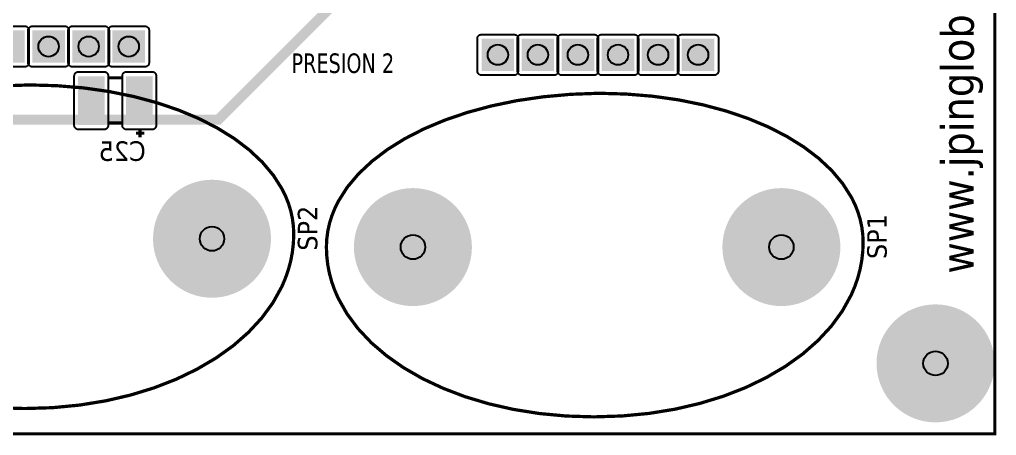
# Model space of a CAD drawing. Header units: millimetres. Extents: x 123.5 to 144.3, y 105.4 to 121.6.
# Drawn here: x 129.48 to 133.081, y 109.253 to 110.786 of the extents above; entities that cross this region are included whole.
import ezdxf

# ---------------------------------------------------------------- set-up
doc = ezdxf.new("R2010")
doc.units = ezdxf.units.MM
doc.layers.add('DESC', color=250, linetype='Continuous')
doc.styles.get("Standard").update_dxf_attribs({"font": 'tahoma.ttf'})

# ---------------------------------------------------------------- blocks, each defined once
blk = doc.blocks.new('RPAD')
blk.add_trace([(-0.5, -0.5), (-0.5, 0.5), (0.5, -0.5), (0.5, 0.5)])
blk = doc.blocks.new('EPAD')
at = {"const_width": 0.5}
blk.add_lwpolyline([(-0.25, 0, 1), (0.25, 0, 1)], format="xyb", close=True, dxfattribs=at)
blk = doc.blocks.new('tarjetaa')
for points, const_width in [([(127.5557, 109.8881), (132.5833, 109.8881), (132.5833, 114.3448), (127.5557, 114.3448), (127.5557, 109.8881)], 0.008), ([(127.5557, 109.8881), (132.5833, 109.8881), (132.5833, 114.3448), (127.5557, 114.3448), (127.5557, 109.8881)], 0.008), ([(127.5557, 109.8881), (132.5833, 109.8881), (132.5833, 114.3448), (127.5557, 114.3448), (127.5557, 109.8881)], 0.008), ([(131.8375, 110.9676), (130.9824, 110.9676), (130.675, 110.6601), (129.4017, 110.6601), (129.0203, 111.0416), (129.0203, 112.5398), (128.9117, 112.6484)], 0.025), ([(130.2108, 110.7456), (130.141, 110.743)], 0.008), ([(130.1307, 109.9524), (130.199, 109.9503), (130.2677, 109.9524), (130.3342, 109.9588), (130.3982, 109.9692), (130.4593, 109.9834), (130.5173, 110.0012), (130.5718, 110.0224), (130.6225, 110.0469), (130.6692, 110.0743), (130.7116, 110.1046), (130.7492, 110.1376), (130.7819, 110.1729), (130.8094, 110.2105), (130.8313, 110.2502), (130.84, 110.2707), (130.8473, 110.2917), (130.853, 110.313), (130.8571, 110.3348), (130.8596, 110.3569), (130.8604, 110.3794), (130.8596, 110.3986), (130.8571, 110.4175), (130.8531, 110.436), (130.8475, 110.4543), (130.8404, 110.4722), (130.8318, 110.4897), (130.8103, 110.5235), (130.7833, 110.5556), (130.7512, 110.5858), (130.7142, 110.6139), (130.6726, 110.6397), (130.6268, 110.6632), (130.5769, 110.684), (130.5234, 110.7021), (130.4665, 110.7173), (130.4064, 110.7294), (130.3436, 110.7383), (130.2783, 110.7437), (130.2108, 110.7456)], 0.008), ([(130.2108, 110.7456), (130.141, 110.743)], 0.008), ([(130.1307, 109.9524), (130.199, 109.9503), (130.2677, 109.9524), (130.3342, 109.9588), (130.3982, 109.9692), (130.4593, 109.9834), (130.5173, 110.0012), (130.5718, 110.0224), (130.6225, 110.0469), (130.6692, 110.0743), (130.7116, 110.1046), (130.7492, 110.1376), (130.7819, 110.1729), (130.8094, 110.2105), (130.8313, 110.2502), (130.84, 110.2707), (130.8473, 110.2917), (130.853, 110.313), (130.8571, 110.3348), (130.8596, 110.3569), (130.8604, 110.3794), (130.8596, 110.3986), (130.8571, 110.4175), (130.8531, 110.436), (130.8475, 110.4543), (130.8404, 110.4722), (130.8318, 110.4897), (130.8103, 110.5235), (130.7833, 110.5556), (130.7512, 110.5858), (130.7142, 110.6139), (130.6726, 110.6397), (130.6268, 110.6632), (130.5769, 110.684), (130.5234, 110.7021), (130.4665, 110.7173), (130.4064, 110.7294), (130.3436, 110.7383), (130.2783, 110.7437), (130.2108, 110.7456)], 0.008), ([(130.2108, 110.7456), (130.141, 110.743)], 0.008), ([(130.1307, 109.9524), (130.199, 109.9503), (130.2677, 109.9524), (130.3342, 109.9588), (130.3982, 109.9692), (130.4593, 109.9834), (130.5173, 110.0012), (130.5718, 110.0224), (130.6225, 110.0469), (130.6692, 110.0743), (130.7116, 110.1046), (130.7492, 110.1376), (130.7819, 110.1729), (130.8094, 110.2105), (130.8313, 110.2502), (130.84, 110.2707), (130.8473, 110.2917), (130.853, 110.313), (130.8571, 110.3348), (130.8596, 110.3569), (130.8604, 110.3794), (130.8596, 110.3986), (130.8571, 110.4175), (130.8531, 110.436), (130.8475, 110.4543), (130.8404, 110.4722), (130.8318, 110.4897), (130.8103, 110.5235), (130.7833, 110.5556), (130.7512, 110.5858), (130.7142, 110.6139), (130.6726, 110.6397), (130.6268, 110.6632), (130.5769, 110.684), (130.5234, 110.7021), (130.4665, 110.7173), (130.4064, 110.7294), (130.3436, 110.7383), (130.2783, 110.7437), (130.2108, 110.7456)], 0.008), ([(130.4029, 110.763), (130.4419, 110.763)], 0.008), ([(130.4029, 110.763), (130.4419, 110.763)], 0.008), ([(130.4029, 110.763), (130.4419, 110.763)], 0.008), ([(131.61, 110.7251), (131.5402, 110.7225), (131.4727, 110.7163), (131.4078, 110.7068), (131.3459, 110.6939), (131.2872, 110.678), (131.232, 110.6592), (131.1807, 110.6377), (131.1335, 110.6135), (131.0908, 110.587), (131.0528, 110.5581), (131.0198, 110.5272), (130.9921, 110.4944), (130.9701, 110.4598), (130.9613, 110.4419), (130.954, 110.4236), (130.9482, 110.405), (130.9441, 110.386), (130.9416, 110.3667), (130.9407, 110.3471), (130.9416, 110.3253), (130.944, 110.3038), (130.9481, 110.2826), (130.9538, 110.2618), (130.961, 110.2414), (130.9697, 110.2214), (130.9914, 110.1829), (131.0187, 110.1463), (131.0512, 110.1119), (131.0887, 110.0799), (131.1308, 110.0504), (131.1772, 110.0237), (131.2277, 110), (131.2818, 109.9793), (131.3395, 109.962), (131.4002, 109.9482), (131.4638, 109.9381), (131.5299, 109.9319), (131.5982, 109.9298), (131.6669, 109.932), (131.7334, 109.9383), (131.7974, 109.9487), (131.8585, 109.9629), (131.9165, 109.9807), (131.971, 110.0019), (132.0217, 110.0264), (132.0684, 110.0538), (132.1108, 110.0841), (132.1484, 110.1171), (132.1812, 110.1524), (132.2086, 110.19), (132.2305, 110.2297), (132.2392, 110.2502), (132.2465, 110.2712), (132.2522, 110.2926), (132.2563, 110.3143), (132.2588, 110.3365), (132.2596, 110.3589), (132.2588, 110.3781), (132.2563, 110.397), (132.2523, 110.4156), (132.2467, 110.4338), (132.2396, 110.4517), (132.231, 110.4692), (132.2095, 110.503), (132.1826, 110.5351), (132.1504, 110.5653), (132.1134, 110.5934), (132.0718, 110.6192), (132.026, 110.6427), (131.9761, 110.6635), (131.9226, 110.6816), (131.8657, 110.6968), (131.8057, 110.7089), (131.7428, 110.7178), (131.6775, 110.7232), (131.61, 110.7251)], 0.008), ([(131.61, 110.7251), (131.5402, 110.7225), (131.4727, 110.7163), (131.4078, 110.7068), (131.3459, 110.6939), (131.2872, 110.678), (131.232, 110.6592), (131.1807, 110.6377), (131.1335, 110.6135), (131.0908, 110.587), (131.0528, 110.5581), (131.0198, 110.5272), (130.9921, 110.4944), (130.9701, 110.4598), (130.9613, 110.4419), (130.954, 110.4236), (130.9482, 110.405), (130.9441, 110.386), (130.9416, 110.3667), (130.9407, 110.3471), (130.9416, 110.3253), (130.944, 110.3038), (130.9481, 110.2826), (130.9538, 110.2618), (130.961, 110.2414), (130.9697, 110.2214), (130.9914, 110.1829), (131.0187, 110.1463), (131.0512, 110.1119), (131.0887, 110.0799), (131.1308, 110.0504), (131.1772, 110.0237), (131.2277, 110), (131.2818, 109.9793), (131.3395, 109.962), (131.4002, 109.9482), (131.4638, 109.9381), (131.5299, 109.9319), (131.5982, 109.9298), (131.6669, 109.932), (131.7334, 109.9383), (131.7974, 109.9487), (131.8585, 109.9629), (131.9165, 109.9807), (131.971, 110.0019), (132.0217, 110.0264), (132.0684, 110.0538), (132.1108, 110.0841), (132.1484, 110.1171), (132.1812, 110.1524), (132.2086, 110.19), (132.2305, 110.2297), (132.2392, 110.2502), (132.2465, 110.2712), (132.2522, 110.2926), (132.2563, 110.3143), (132.2588, 110.3365), (132.2596, 110.3589), (132.2588, 110.3781), (132.2563, 110.397), (132.2523, 110.4156), (132.2467, 110.4338), (132.2396, 110.4517), (132.231, 110.4692), (132.2095, 110.503), (132.1826, 110.5351), (132.1504, 110.5653), (132.1134, 110.5934), (132.0718, 110.6192), (132.026, 110.6427), (131.9761, 110.6635), (131.9226, 110.6816), (131.8657, 110.6968), (131.8057, 110.7089), (131.7428, 110.7178), (131.6775, 110.7232), (131.61, 110.7251)], 0.008), ([(131.61, 110.7251), (131.5402, 110.7225), (131.4727, 110.7163), (131.4078, 110.7068), (131.3459, 110.6939), (131.2872, 110.678), (131.232, 110.6592), (131.1807, 110.6377), (131.1335, 110.6135), (131.0908, 110.587), (131.0528, 110.5581), (131.0198, 110.5272), (130.9921, 110.4944), (130.9701, 110.4598), (130.9613, 110.4419), (130.954, 110.4236), (130.9482, 110.405), (130.9441, 110.386), (130.9416, 110.3667), (130.9407, 110.3471), (130.9416, 110.3253), (130.944, 110.3038), (130.9481, 110.2826), (130.9538, 110.2618), (130.961, 110.2414), (130.9697, 110.2214), (130.9914, 110.1829), (131.0187, 110.1463), (131.0512, 110.1119), (131.0887, 110.0799), (131.1308, 110.0504), (131.1772, 110.0237), (131.2277, 110), (131.2818, 109.9793), (131.3395, 109.962), (131.4002, 109.9482), (131.4638, 109.9381), (131.5299, 109.9319), (131.5982, 109.9298), (131.6669, 109.932), (131.7334, 109.9383), (131.7974, 109.9487), (131.8585, 109.9629), (131.9165, 109.9807), (131.971, 110.0019), (132.0217, 110.0264), (132.0684, 110.0538), (132.1108, 110.0841), (132.1484, 110.1171), (132.1812, 110.1524), (132.2086, 110.19), (132.2305, 110.2297), (132.2392, 110.2502), (132.2465, 110.2712), (132.2522, 110.2926), (132.2563, 110.3143), (132.2588, 110.3365), (132.2596, 110.3589), (132.2588, 110.3781), (132.2563, 110.397), (132.2523, 110.4156), (132.2467, 110.4338), (132.2396, 110.4517), (132.231, 110.4692), (132.2095, 110.503), (132.1826, 110.5351), (132.1504, 110.5653), (132.1134, 110.5934), (132.0718, 110.6192), (132.026, 110.6427), (131.9761, 110.6635), (131.9226, 110.6816), (131.8657, 110.6968), (131.8057, 110.7089), (131.7428, 110.7178), (131.6775, 110.7232), (131.61, 110.7251)], 0.008), ([(130.4029, 110.652), (130.4409, 110.652)], 0.008), ([(130.4029, 110.652), (130.4409, 110.652)], 0.008), ([(130.4029, 110.652), (130.4409, 110.652)], 0.008), ([(130.4729, 110.627), (130.4929, 110.627)], 0.008), ([(130.4729, 110.627), (130.4929, 110.627)], 0.008), ([(130.4729, 110.627), (130.4929, 110.627)], 0.008), ([(130.4829, 110.637), (130.4829, 110.617)], 0.008), ([(130.4829, 110.637), (130.4829, 110.617)], 0.008), ([(130.4829, 110.637), (130.4829, 110.617)], 0.008)]:
    blk.add_lwpolyline(points, dxfattribs=dict(const_width=const_width))
blk.add_lwpolyline([(130.1196, 110.89), (130.1996, 110.89), (130.2007, 110.89), (130.2017, 110.8898), (130.2026, 110.8896), (130.2036, 110.8893), (130.2044, 110.8889), (130.2053, 110.8884), (130.206, 110.8878), (130.2067, 110.8871), (130.2074, 110.8864), (130.2079, 110.8857), (130.2084, 110.8849), (130.2089, 110.884), (130.2092, 110.8831), (130.2094, 110.8821), (130.2096, 110.8811), (130.2096, 110.88), (130.2096, 110.8), (130.2096, 110.799), (130.2094, 110.798), (130.2092, 110.797), (130.2089, 110.7961), (130.2084, 110.7952), (130.2079, 110.7944), (130.2074, 110.7936), (130.2067, 110.7929), (130.206, 110.7923), (130.2053, 110.7917), (130.2044, 110.7912), (130.2036, 110.7908), (130.2026, 110.7905), (130.2017, 110.7902), (130.2007, 110.7901), (130.1996, 110.79), (130.1996, 110.79), (130.1196, 110.79)])
for points in [[(130.298, 110.79), (130.218, 110.79), (130.217, 110.7901), (130.216, 110.7902), (130.215, 110.7905), (130.2141, 110.7908), (130.2132, 110.7912), (130.2124, 110.7917), (130.2116, 110.7923), (130.2109, 110.7929), (130.2103, 110.7936), (130.2097, 110.7944), (130.2092, 110.7952), (130.2088, 110.7961), (130.2085, 110.797), (130.2082, 110.798), (130.2081, 110.799), (130.208, 110.8), (130.208, 110.88), (130.2081, 110.8811), (130.2082, 110.8821), (130.2085, 110.8831), (130.2088, 110.884), (130.2092, 110.8849), (130.2097, 110.8857), (130.2103, 110.8864), (130.2109, 110.8871), (130.2116, 110.8878), (130.2124, 110.8884), (130.2132, 110.8889), (130.2141, 110.8893), (130.215, 110.8896), (130.216, 110.8898), (130.217, 110.89), (130.218, 110.89), (130.298, 110.89), (130.2991, 110.89), (130.3001, 110.8898), (130.3011, 110.8896), (130.302, 110.8893), (130.3029, 110.8889), (130.3037, 110.8884), (130.3045, 110.8878), (130.3052, 110.8871), (130.3058, 110.8864), (130.3064, 110.8857), (130.3069, 110.8849), (130.3073, 110.884), (130.3076, 110.8831), (130.3079, 110.8821), (130.308, 110.8811), (130.308, 110.88), (130.308, 110.8), (130.308, 110.799), (130.3079, 110.798), (130.3076, 110.797), (130.3073, 110.7961), (130.3069, 110.7952), (130.3064, 110.7944), (130.3058, 110.7936), (130.3052, 110.7929), (130.3045, 110.7923), (130.3037, 110.7917), (130.3029, 110.7912), (130.302, 110.7908), (130.3011, 110.7905), (130.3001, 110.7902), (130.2991, 110.7901), (130.298, 110.79)], [(130.3965, 110.79), (130.3165, 110.79), (130.3154, 110.7901), (130.3144, 110.7902), (130.3135, 110.7905), (130.3125, 110.7908), (130.3117, 110.7912), (130.3108, 110.7917), (130.3101, 110.7923), (130.3094, 110.7929), (130.3087, 110.7936), (130.3082, 110.7944), (130.3077, 110.7952), (130.3072, 110.7961), (130.3069, 110.797), (130.3067, 110.798), (130.3065, 110.799), (130.3065, 110.8), (130.3065, 110.88), (130.3065, 110.8811), (130.3067, 110.8821), (130.3069, 110.8831), (130.3072, 110.884), (130.3077, 110.8849), (130.3082, 110.8857), (130.3087, 110.8864), (130.3094, 110.8871), (130.3101, 110.8878), (130.3108, 110.8884), (130.3117, 110.8889), (130.3125, 110.8893), (130.3135, 110.8896), (130.3144, 110.8898), (130.3154, 110.89), (130.3165, 110.89), (130.3965, 110.89), (130.3975, 110.89), (130.3985, 110.8898), (130.3995, 110.8896), (130.4004, 110.8893), (130.4013, 110.8889), (130.4021, 110.8884), (130.4029, 110.8878), (130.4036, 110.8871), (130.4042, 110.8864), (130.4048, 110.8857), (130.4053, 110.8849), (130.4057, 110.884), (130.406, 110.8831), (130.4063, 110.8821), (130.4064, 110.8811), (130.4065, 110.88), (130.4065, 110.8), (130.4064, 110.799), (130.4063, 110.798), (130.406, 110.797), (130.4057, 110.7961), (130.4053, 110.7952), (130.4048, 110.7944), (130.4042, 110.7936), (130.4036, 110.7929), (130.4029, 110.7923), (130.4021, 110.7917), (130.4013, 110.7912), (130.4004, 110.7908), (130.3995, 110.7905), (130.3985, 110.7902), (130.3975, 110.7901), (130.3965, 110.79)], [(130.4949, 110.79), (130.4149, 110.79), (130.4139, 110.7901), (130.4129, 110.7902), (130.4119, 110.7905), (130.411, 110.7908), (130.4101, 110.7912), (130.4093, 110.7917), (130.4085, 110.7923), (130.4078, 110.7929), (130.4071, 110.7936), (130.4066, 110.7944), (130.4061, 110.7952), (130.4057, 110.7961), (130.4053, 110.797), (130.4051, 110.798), (130.4049, 110.799), (130.4049, 110.8), (130.4049, 110.88), (130.4049, 110.8811), (130.4051, 110.8821), (130.4053, 110.8831), (130.4057, 110.884), (130.4061, 110.8849), (130.4066, 110.8857), (130.4071, 110.8864), (130.4078, 110.8871), (130.4085, 110.8878), (130.4093, 110.8884), (130.4101, 110.8889), (130.411, 110.8893), (130.4119, 110.8896), (130.4129, 110.8898), (130.4139, 110.89), (130.4149, 110.89), (130.4949, 110.89), (130.4959, 110.89), (130.4969, 110.8898), (130.4979, 110.8896), (130.4988, 110.8893), (130.4997, 110.8889), (130.5005, 110.8884), (130.5013, 110.8878), (130.502, 110.8871), (130.5026, 110.8864), (130.5032, 110.8857), (130.5037, 110.8849), (130.5041, 110.884), (130.5045, 110.8831), (130.5047, 110.8821), (130.5048, 110.8811), (130.5049, 110.88), (130.5049, 110.8), (130.5048, 110.799), (130.5047, 110.798), (130.5045, 110.797), (130.5041, 110.7961), (130.5037, 110.7952), (130.5032, 110.7944), (130.5026, 110.7936), (130.502, 110.7929), (130.5013, 110.7923), (130.5005, 110.7917), (130.4997, 110.7912), (130.4988, 110.7908), (130.4979, 110.7905), (130.4969, 110.7902), (130.4959, 110.7901), (130.4949, 110.79)], [(131.402, 110.7696), (131.322, 110.7696), (131.3209, 110.7696), (131.3199, 110.7698), (131.319, 110.77), (131.3181, 110.7703), (131.3172, 110.7708), (131.3164, 110.7712), (131.3156, 110.7718), (131.3149, 110.7725), (131.3142, 110.7732), (131.3137, 110.7739), (131.3132, 110.7748), (131.3128, 110.7756), (131.3124, 110.7766), (131.3122, 110.7775), (131.312, 110.7785), (131.312, 110.7796), (131.312, 110.8596), (131.312, 110.8606), (131.3122, 110.8616), (131.3124, 110.8626), (131.3128, 110.8635), (131.3132, 110.8644), (131.3137, 110.8652), (131.3142, 110.866), (131.3149, 110.8667), (131.3156, 110.8673), (131.3164, 110.8679), (131.3172, 110.8684), (131.3181, 110.8688), (131.319, 110.8691), (131.3199, 110.8694), (131.3209, 110.8695), (131.322, 110.8696), (131.402, 110.8696), (131.403, 110.8695), (131.404, 110.8694), (131.405, 110.8691), (131.4059, 110.8688), (131.4068, 110.8684), (131.4076, 110.8679), (131.4084, 110.8673), (131.4091, 110.8667), (131.4097, 110.866), (131.4103, 110.8652), (131.4108, 110.8644), (131.4112, 110.8635), (131.4115, 110.8626), (131.4118, 110.8616), (131.4119, 110.8606), (131.412, 110.8596), (131.412, 110.7796), (131.4119, 110.7785), (131.4118, 110.7775), (131.4115, 110.7766), (131.4112, 110.7756), (131.4108, 110.7748), (131.4103, 110.7739), (131.4097, 110.7732), (131.4091, 110.7725), (131.4084, 110.7718), (131.4076, 110.7712), (131.4068, 110.7708), (131.4059, 110.7703), (131.405, 110.77), (131.404, 110.7698), (131.403, 110.7696), (131.402, 110.7696)], [(131.5004, 110.7696), (131.4204, 110.7696), (131.4194, 110.7696), (131.4184, 110.7698), (131.4174, 110.77), (131.4165, 110.7703), (131.4156, 110.7708), (131.4148, 110.7712), (131.414, 110.7718), (131.4133, 110.7725), (131.4127, 110.7732), (131.4121, 110.7739), (131.4116, 110.7748), (131.4112, 110.7756), (131.4109, 110.7766), (131.4106, 110.7775), (131.4105, 110.7785), (131.4104, 110.7796), (131.4104, 110.8596), (131.4105, 110.8606), (131.4106, 110.8616), (131.4109, 110.8626), (131.4112, 110.8635), (131.4116, 110.8644), (131.4121, 110.8652), (131.4127, 110.866), (131.4133, 110.8667), (131.414, 110.8673), (131.4148, 110.8679), (131.4156, 110.8684), (131.4165, 110.8688), (131.4174, 110.8691), (131.4184, 110.8694), (131.4194, 110.8695), (131.4204, 110.8696), (131.5004, 110.8696), (131.5015, 110.8695), (131.5025, 110.8694), (131.5034, 110.8691), (131.5043, 110.8688), (131.5052, 110.8684), (131.506, 110.8679), (131.5068, 110.8673), (131.5075, 110.8667), (131.5082, 110.866), (131.5087, 110.8652), (131.5092, 110.8644), (131.5096, 110.8635), (131.51, 110.8626), (131.5102, 110.8616), (131.5104, 110.8606), (131.5104, 110.8596), (131.5104, 110.7796), (131.5104, 110.7785), (131.5102, 110.7775), (131.51, 110.7766), (131.5096, 110.7756), (131.5092, 110.7748), (131.5087, 110.7739), (131.5082, 110.7732), (131.5075, 110.7725), (131.5068, 110.7718), (131.506, 110.7712), (131.5052, 110.7708), (131.5043, 110.7703), (131.5034, 110.77), (131.5025, 110.7698), (131.5015, 110.7696), (131.5004, 110.7696)], [(131.5988, 110.7696), (131.5188, 110.7696), (131.5178, 110.7696), (131.5168, 110.7698), (131.5158, 110.77), (131.5149, 110.7703), (131.514, 110.7708), (131.5132, 110.7712), (131.5124, 110.7718), (131.5117, 110.7725), (131.5111, 110.7732), (131.5105, 110.7739), (131.51, 110.7748), (131.5096, 110.7756), (131.5093, 110.7766), (131.509, 110.7775), (131.5089, 110.7785), (131.5088, 110.7796), (131.5088, 110.8596), (131.5089, 110.8606), (131.509, 110.8616), (131.5093, 110.8626), (131.5096, 110.8635), (131.51, 110.8644), (131.5105, 110.8652), (131.5111, 110.866), (131.5117, 110.8667), (131.5124, 110.8673), (131.5132, 110.8679), (131.514, 110.8684), (131.5149, 110.8688), (131.5158, 110.8691), (131.5168, 110.8694), (131.5178, 110.8695), (131.5188, 110.8696), (131.5988, 110.8696), (131.5999, 110.8695), (131.6009, 110.8694), (131.6018, 110.8691), (131.6028, 110.8688), (131.6036, 110.8684), (131.6045, 110.8679), (131.6052, 110.8673), (131.6059, 110.8667), (131.6066, 110.866), (131.6072, 110.8652), (131.6076, 110.8644), (131.6081, 110.8635), (131.6084, 110.8626), (131.6086, 110.8616), (131.6088, 110.8606), (131.6088, 110.8596), (131.6088, 110.7796), (131.6088, 110.7785), (131.6086, 110.7775), (131.6084, 110.7766), (131.6081, 110.7756), (131.6076, 110.7748), (131.6072, 110.7739), (131.6066, 110.7732), (131.6059, 110.7725), (131.6052, 110.7718), (131.6045, 110.7712), (131.6036, 110.7708), (131.6028, 110.7703), (131.6018, 110.77), (131.6009, 110.7698), (131.5999, 110.7696), (131.5988, 110.7696)], [(131.6973, 110.7696), (131.6173, 110.7696), (131.6162, 110.7696), (131.6152, 110.7698), (131.6143, 110.77), (131.6133, 110.7703), (131.6124, 110.7708), (131.6116, 110.7712), (131.6109, 110.7718), (131.6102, 110.7725), (131.6095, 110.7732), (131.6089, 110.7739), (131.6084, 110.7748), (131.608, 110.7756), (131.6077, 110.7766), (131.6075, 110.7775), (131.6073, 110.7785), (131.6073, 110.7796), (131.6073, 110.8596), (131.6073, 110.8606), (131.6075, 110.8616), (131.6077, 110.8626), (131.608, 110.8635), (131.6084, 110.8644), (131.6089, 110.8652), (131.6095, 110.866), (131.6102, 110.8667), (131.6109, 110.8673), (131.6116, 110.8679), (131.6124, 110.8684), (131.6133, 110.8688), (131.6143, 110.8691), (131.6152, 110.8694), (131.6162, 110.8695), (131.6173, 110.8696), (131.6973, 110.8696), (131.6983, 110.8695), (131.6993, 110.8694), (131.7003, 110.8691), (131.7012, 110.8688), (131.7021, 110.8684), (131.7029, 110.8679), (131.7037, 110.8673), (131.7044, 110.8667), (131.705, 110.866), (131.7056, 110.8652), (131.7061, 110.8644), (131.7065, 110.8635), (131.7068, 110.8626), (131.7071, 110.8616), (131.7072, 110.8606), (131.7073, 110.8596), (131.7073, 110.7796), (131.7072, 110.7785), (131.7071, 110.7775), (131.7068, 110.7766), (131.7065, 110.7756), (131.7061, 110.7748), (131.7056, 110.7739), (131.705, 110.7732), (131.7044, 110.7725), (131.7037, 110.7718), (131.7029, 110.7712), (131.7021, 110.7708), (131.7012, 110.7703), (131.7003, 110.77), (131.6993, 110.7698), (131.6983, 110.7696), (131.6973, 110.7696)], [(131.7957, 110.7696), (131.7157, 110.7696), (131.7146, 110.7696), (131.7136, 110.7698), (131.7127, 110.77), (131.7118, 110.7703), (131.7109, 110.7708), (131.7101, 110.7712), (131.7093, 110.7718), (131.7086, 110.7725), (131.7079, 110.7732), (131.7074, 110.7739), (131.7069, 110.7748), (131.7065, 110.7756), (131.7061, 110.7766), (131.7059, 110.7775), (131.7057, 110.7785), (131.7057, 110.7796), (131.7057, 110.8596), (131.7057, 110.8606), (131.7059, 110.8616), (131.7061, 110.8626), (131.7065, 110.8635), (131.7069, 110.8644), (131.7074, 110.8652), (131.7079, 110.866), (131.7086, 110.8667), (131.7093, 110.8673), (131.7101, 110.8679), (131.7109, 110.8684), (131.7118, 110.8688), (131.7127, 110.8691), (131.7136, 110.8694), (131.7146, 110.8695), (131.7157, 110.8696), (131.7957, 110.8696), (131.7967, 110.8695), (131.7977, 110.8694), (131.7987, 110.8691), (131.7996, 110.8688), (131.8005, 110.8684), (131.8013, 110.8679), (131.8021, 110.8673), (131.8028, 110.8667), (131.8034, 110.866), (131.804, 110.8652), (131.8045, 110.8644), (131.8049, 110.8635), (131.8052, 110.8626), (131.8055, 110.8616), (131.8056, 110.8606), (131.8057, 110.8596), (131.8057, 110.7796), (131.8056, 110.7785), (131.8055, 110.7775), (131.8052, 110.7766), (131.8049, 110.7756), (131.8045, 110.7748), (131.804, 110.7739), (131.8034, 110.7732), (131.8028, 110.7725), (131.8021, 110.7718), (131.8013, 110.7712), (131.8005, 110.7708), (131.7996, 110.7703), (131.7987, 110.77), (131.7977, 110.7698), (131.7967, 110.7696), (131.7957, 110.7696)], [(131.8941, 110.7696), (131.8141, 110.7696), (131.8131, 110.7696), (131.8121, 110.7698), (131.8111, 110.77), (131.8102, 110.7703), (131.8093, 110.7708), (131.8085, 110.7712), (131.8077, 110.7718), (131.807, 110.7725), (131.8064, 110.7732), (131.8058, 110.7739), (131.8053, 110.7748), (131.8049, 110.7756), (131.8046, 110.7766), (131.8043, 110.7775), (131.8042, 110.7785), (131.8041, 110.7796), (131.8041, 110.8596), (131.8042, 110.8606), (131.8043, 110.8616), (131.8046, 110.8626), (131.8049, 110.8635), (131.8053, 110.8644), (131.8058, 110.8652), (131.8064, 110.866), (131.807, 110.8667), (131.8077, 110.8673), (131.8085, 110.8679), (131.8093, 110.8684), (131.8102, 110.8688), (131.8111, 110.8691), (131.8121, 110.8694), (131.8131, 110.8695), (131.8141, 110.8696), (131.8941, 110.8696), (131.8952, 110.8695), (131.8962, 110.8694), (131.8971, 110.8691), (131.898, 110.8688), (131.8989, 110.8684), (131.8997, 110.8679), (131.9005, 110.8673), (131.9012, 110.8667), (131.9019, 110.866), (131.9024, 110.8652), (131.9029, 110.8644), (131.9033, 110.8635), (131.9037, 110.8626), (131.9039, 110.8616), (131.9041, 110.8606), (131.9041, 110.8596), (131.9041, 110.7796), (131.9041, 110.7785), (131.9039, 110.7775), (131.9037, 110.7766), (131.9033, 110.7756), (131.9029, 110.7748), (131.9024, 110.7739), (131.9019, 110.7732), (131.9012, 110.7725), (131.9005, 110.7718), (131.8997, 110.7712), (131.8989, 110.7708), (131.898, 110.7703), (131.8971, 110.77), (131.8962, 110.7698), (131.8952, 110.7696), (131.8941, 110.7696)], [(130.3304, 110.637), (130.3954, 110.637), (130.3964, 110.637), (130.3974, 110.6372), (130.3984, 110.6374), (130.3993, 110.6377), (130.4002, 110.6382), (130.401, 110.6386), (130.4018, 110.6392), (130.4025, 110.6399), (130.4031, 110.6406), (130.4037, 110.6413), (130.4042, 110.6422), (130.4046, 110.643), (130.4049, 110.644), (130.4052, 110.6449), (130.4053, 110.6459), (130.4054, 110.647), (130.4054, 110.767), (130.4053, 110.768), (130.4052, 110.769), (130.4049, 110.77), (130.4046, 110.7709), (130.4042, 110.7718), (130.4037, 110.7726), (130.4031, 110.7734), (130.4025, 110.7741), (130.4018, 110.7747), (130.401, 110.7753), (130.4002, 110.7758), (130.3993, 110.7762), (130.3984, 110.7765), (130.3974, 110.7768), (130.3964, 110.7769), (130.3954, 110.777), (130.3304, 110.777), (130.3293, 110.7769), (130.3283, 110.7768), (130.3274, 110.7765), (130.3264, 110.7762), (130.3256, 110.7758), (130.3247, 110.7753), (130.324, 110.7747), (130.3233, 110.7741), (130.3226, 110.7734), (130.3221, 110.7726), (130.3216, 110.7718), (130.3212, 110.7709), (130.3208, 110.77), (130.3206, 110.769), (130.3204, 110.768), (130.3204, 110.767), (130.3204, 110.647), (130.3204, 110.6459), (130.3206, 110.6449), (130.3208, 110.644), (130.3212, 110.643), (130.3216, 110.6422), (130.3221, 110.6413), (130.3226, 110.6406), (130.3233, 110.6399), (130.324, 110.6392), (130.3247, 110.6386), (130.3256, 110.6382), (130.3264, 110.6377), (130.3274, 110.6374), (130.3283, 110.6372), (130.3293, 110.637), (130.3304, 110.637)], [(130.4484, 110.637), (130.5134, 110.637), (130.5144, 110.637), (130.5154, 110.6372), (130.5164, 110.6374), (130.5173, 110.6377), (130.5182, 110.6382), (130.519, 110.6386), (130.5198, 110.6392), (130.5205, 110.6399), (130.5211, 110.6406), (130.5217, 110.6413), (130.5222, 110.6422), (130.5226, 110.643), (130.5229, 110.644), (130.5232, 110.6449), (130.5233, 110.6459), (130.5234, 110.647), (130.5234, 110.767), (130.5233, 110.768), (130.5232, 110.769), (130.5229, 110.77), (130.5226, 110.7709), (130.5222, 110.7718), (130.5217, 110.7726), (130.5211, 110.7734), (130.5205, 110.7741), (130.5198, 110.7747), (130.519, 110.7753), (130.5182, 110.7758), (130.5173, 110.7762), (130.5164, 110.7765), (130.5154, 110.7768), (130.5144, 110.7769), (130.5134, 110.777), (130.4484, 110.777), (130.4473, 110.7769), (130.4463, 110.7768), (130.4454, 110.7765), (130.4444, 110.7762), (130.4436, 110.7758), (130.4427, 110.7753), (130.442, 110.7747), (130.4413, 110.7741), (130.4406, 110.7734), (130.4401, 110.7726), (130.4396, 110.7718), (130.4392, 110.7709), (130.4388, 110.77), (130.4386, 110.769), (130.4384, 110.768), (130.4384, 110.767), (130.4384, 110.647), (130.4384, 110.6459), (130.4386, 110.6449), (130.4388, 110.644), (130.4392, 110.643), (130.4396, 110.6422), (130.4401, 110.6413), (130.4406, 110.6406), (130.4413, 110.6399), (130.442, 110.6392), (130.4427, 110.6386), (130.4436, 110.6382), (130.4444, 110.6377), (130.4454, 110.6374), (130.4463, 110.6372), (130.4473, 110.637), (130.4484, 110.637)]]:
    blk.add_lwpolyline(points, close=True)
for centre, radius in [((130.258, 110.84), 0.025), ((130.3565, 110.84), 0.025), ((130.4549, 110.84), 0.025), ((131.362, 110.8196), 0.025), ((131.4604, 110.8196), 0.025), ((131.5588, 110.8196), 0.025), ((131.6573, 110.8196), 0.025), ((131.7557, 110.8196), 0.025), ((131.8541, 110.8196), 0.025), ((130.6596, 110.3676), 0.03), ((131.1533, 110.3471), 0.03), ((132.0588, 110.3471), 0.03), ((132.4376, 110.0613), 0.03)]:
    blk.add_circle(centre, radius)
at = {"rotation": 180}
for p, xscale, yscale in [((130.1596, 110.84), 0.08, 0.08), ((130.258, 110.84), 0.08, 0.08), ((130.3565, 110.84), 0.08, 0.08), ((130.4549, 110.84), 0.08, 0.08), ((131.362, 110.8196), 0.08, 0.08), ((131.4604, 110.8196), 0.08, 0.08), ((131.5588, 110.8196), 0.08, 0.08), ((131.6573, 110.8196), 0.08, 0.08), ((131.7557, 110.8196), 0.08, 0.08), ((131.8541, 110.8196), 0.08, 0.08), ((130.3629, 110.707), 0.065, 0.12), ((130.4809, 110.707), 0.065, 0.12)]:
    blk.add_blockref('RPAD', p, dxfattribs=dict(at, xscale=xscale, yscale=yscale))
for p, xscale, yscale in [((130.6596, 110.3676), 0.29, 0.29), ((130.6596, 110.3676), 0.25, 0.25), ((131.1533, 110.3471), 0.29, 0.29), ((132.0588, 110.3471), 0.29, 0.29), ((131.1533, 110.3471), 0.25, 0.25), ((132.0588, 110.3471), 0.25, 0.25), ((132.4376, 110.0613), 0.29, 0.29), ((132.4376, 110.0613), 0.25, 0.25)]:
    blk.add_blockref('EPAD', p, dxfattribs=dict(xscale=xscale, yscale=yscale))
blk.add_text('www.jpinglobal.com', height=0.08, rotation=90).set_placement((132.5315, 110.2818))
blk.add_text('www.jpinglobal.com', height=0.08, rotation=90).set_placement((132.5315, 110.2818))
blk.add_text('www.jpinglobal.com', height=0.08, rotation=90).set_placement((132.5315, 110.2818))
at = {"width": 0.833333}
blk.add_text('PRESION 2', height=0.048, dxfattribs=at).set_placement((130.8549, 110.775))
blk.add_text('PRESION 2', height=0.048, dxfattribs=at).set_placement((130.8549, 110.775))
blk.add_text('PRESION 2', height=0.048, dxfattribs=at).set_placement((130.8549, 110.775))
at = {"text_generation_flag": 2, "width": 1.041667}
blk.add_text('C25', height=0.048, dxfattribs=at).set_placement((130.4969, 110.559))
blk.add_text('C25', height=0.048, dxfattribs=at).set_placement((130.4969, 110.559))
blk.add_text('C25', height=0.048, dxfattribs=at).set_placement((130.4969, 110.559))
at = {"width": 1.041667}
for s, p in [('SP2', (130.9184, 110.3382)), ('SP2', (130.9184, 110.3382)), ('SP2', (130.9184, 110.3382)), ('SP1', (132.3176, 110.3177)), ('SP1', (132.3176, 110.3177)), ('SP1', (132.3176, 110.3177))]:
    blk.add_text(s, height=0.048, rotation=90, dxfattribs=at).set_placement(p)

msp = doc.modelspace()

# ---------------------------------------------------------------- block references
at = {"layer": 'DESC', "xscale": 1.5, "yscale": 1.5, "zscale": 1.5}
msp.add_blockref('tarjetaa', (-65.8, -55.5731), dxfattribs=at)

doc.saveas('drawing.dxf')
